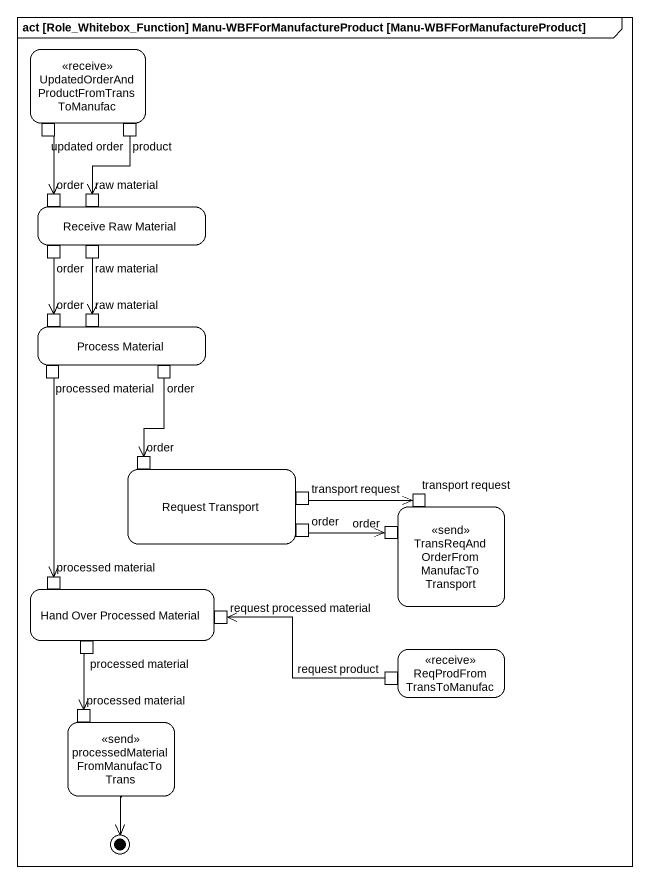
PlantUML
@startuml
mainframe act [Role_Whitebox_Function] Manu-WBFForManufactureProduct [Manu-WBFForManufactureProduct]
hide empty description
state "UpdatedOrderAndProductFromTransToManufac" as UpdatedOrderAndProductFromTr <<receive>> {
  state "updated order" as updated_order <<outputPin>>
  state product <<outputPin>>
}
state "Receive Raw Material" as Receive_Raw_Material {
  state order <<inputPin>>
  state "raw material" as raw_material <<inputPin>>
  state "order" as order_2 <<outputPin>>
  state "raw material" as raw_material_2 <<outputPin>>
}
state "Process Material" as Process_Material {
  state "order" as order_3 <<inputPin>>
  state "raw material" as raw_material_3 <<inputPin>>
  state "processed material" as processed_material <<outputPin>>
  state "order" as order_4 <<outputPin>>
}
state "Request Transport" as Request_Transport {
  state "order" as order_5 <<inputPin>>
  state "transport request" as transport_request <<outputPin>>
  state "order" as order_6 <<outputPin>>
}
state "TransReqAndOrderFromManufacToTransport" as TransReqAndOrderFromManufacT <<send>> {
  state "transport request" as transport_request_2 <<inputPin>>
  state "order" as order_7 <<inputPin>>
}
state "Hand Over Processed Material" as Hand_Over_Processed_Material {
  state "processed material" as processed_material_2 <<inputPin>>
  state "request processed material" as request_processed_material <<inputPin>>
  state "processed material" as processed_material_3 <<outputPin>>
}
state ReqProdFromTransToManufac <<receive>> {
  state "request product" as request_product <<outputPin>>
}
state "processedMaterialFromManufacToTrans" as processedMaterialFromManufac <<send>> {
  state "processed material" as processed_material_4 <<inputPin>>
}
updated_order --> order
product --> raw_material
order_2 --> order_3
raw_material_2 --> raw_material_3
processed_material --> processed_material_2
order_4 --> order_5
transport_request -right-> transport_request_2
order_6 -right-> order_7
processed_material_3 --> processed_material_4
request_product -left-> request_processed_material
processedMaterialFromManufac --> [*]
@enduml
